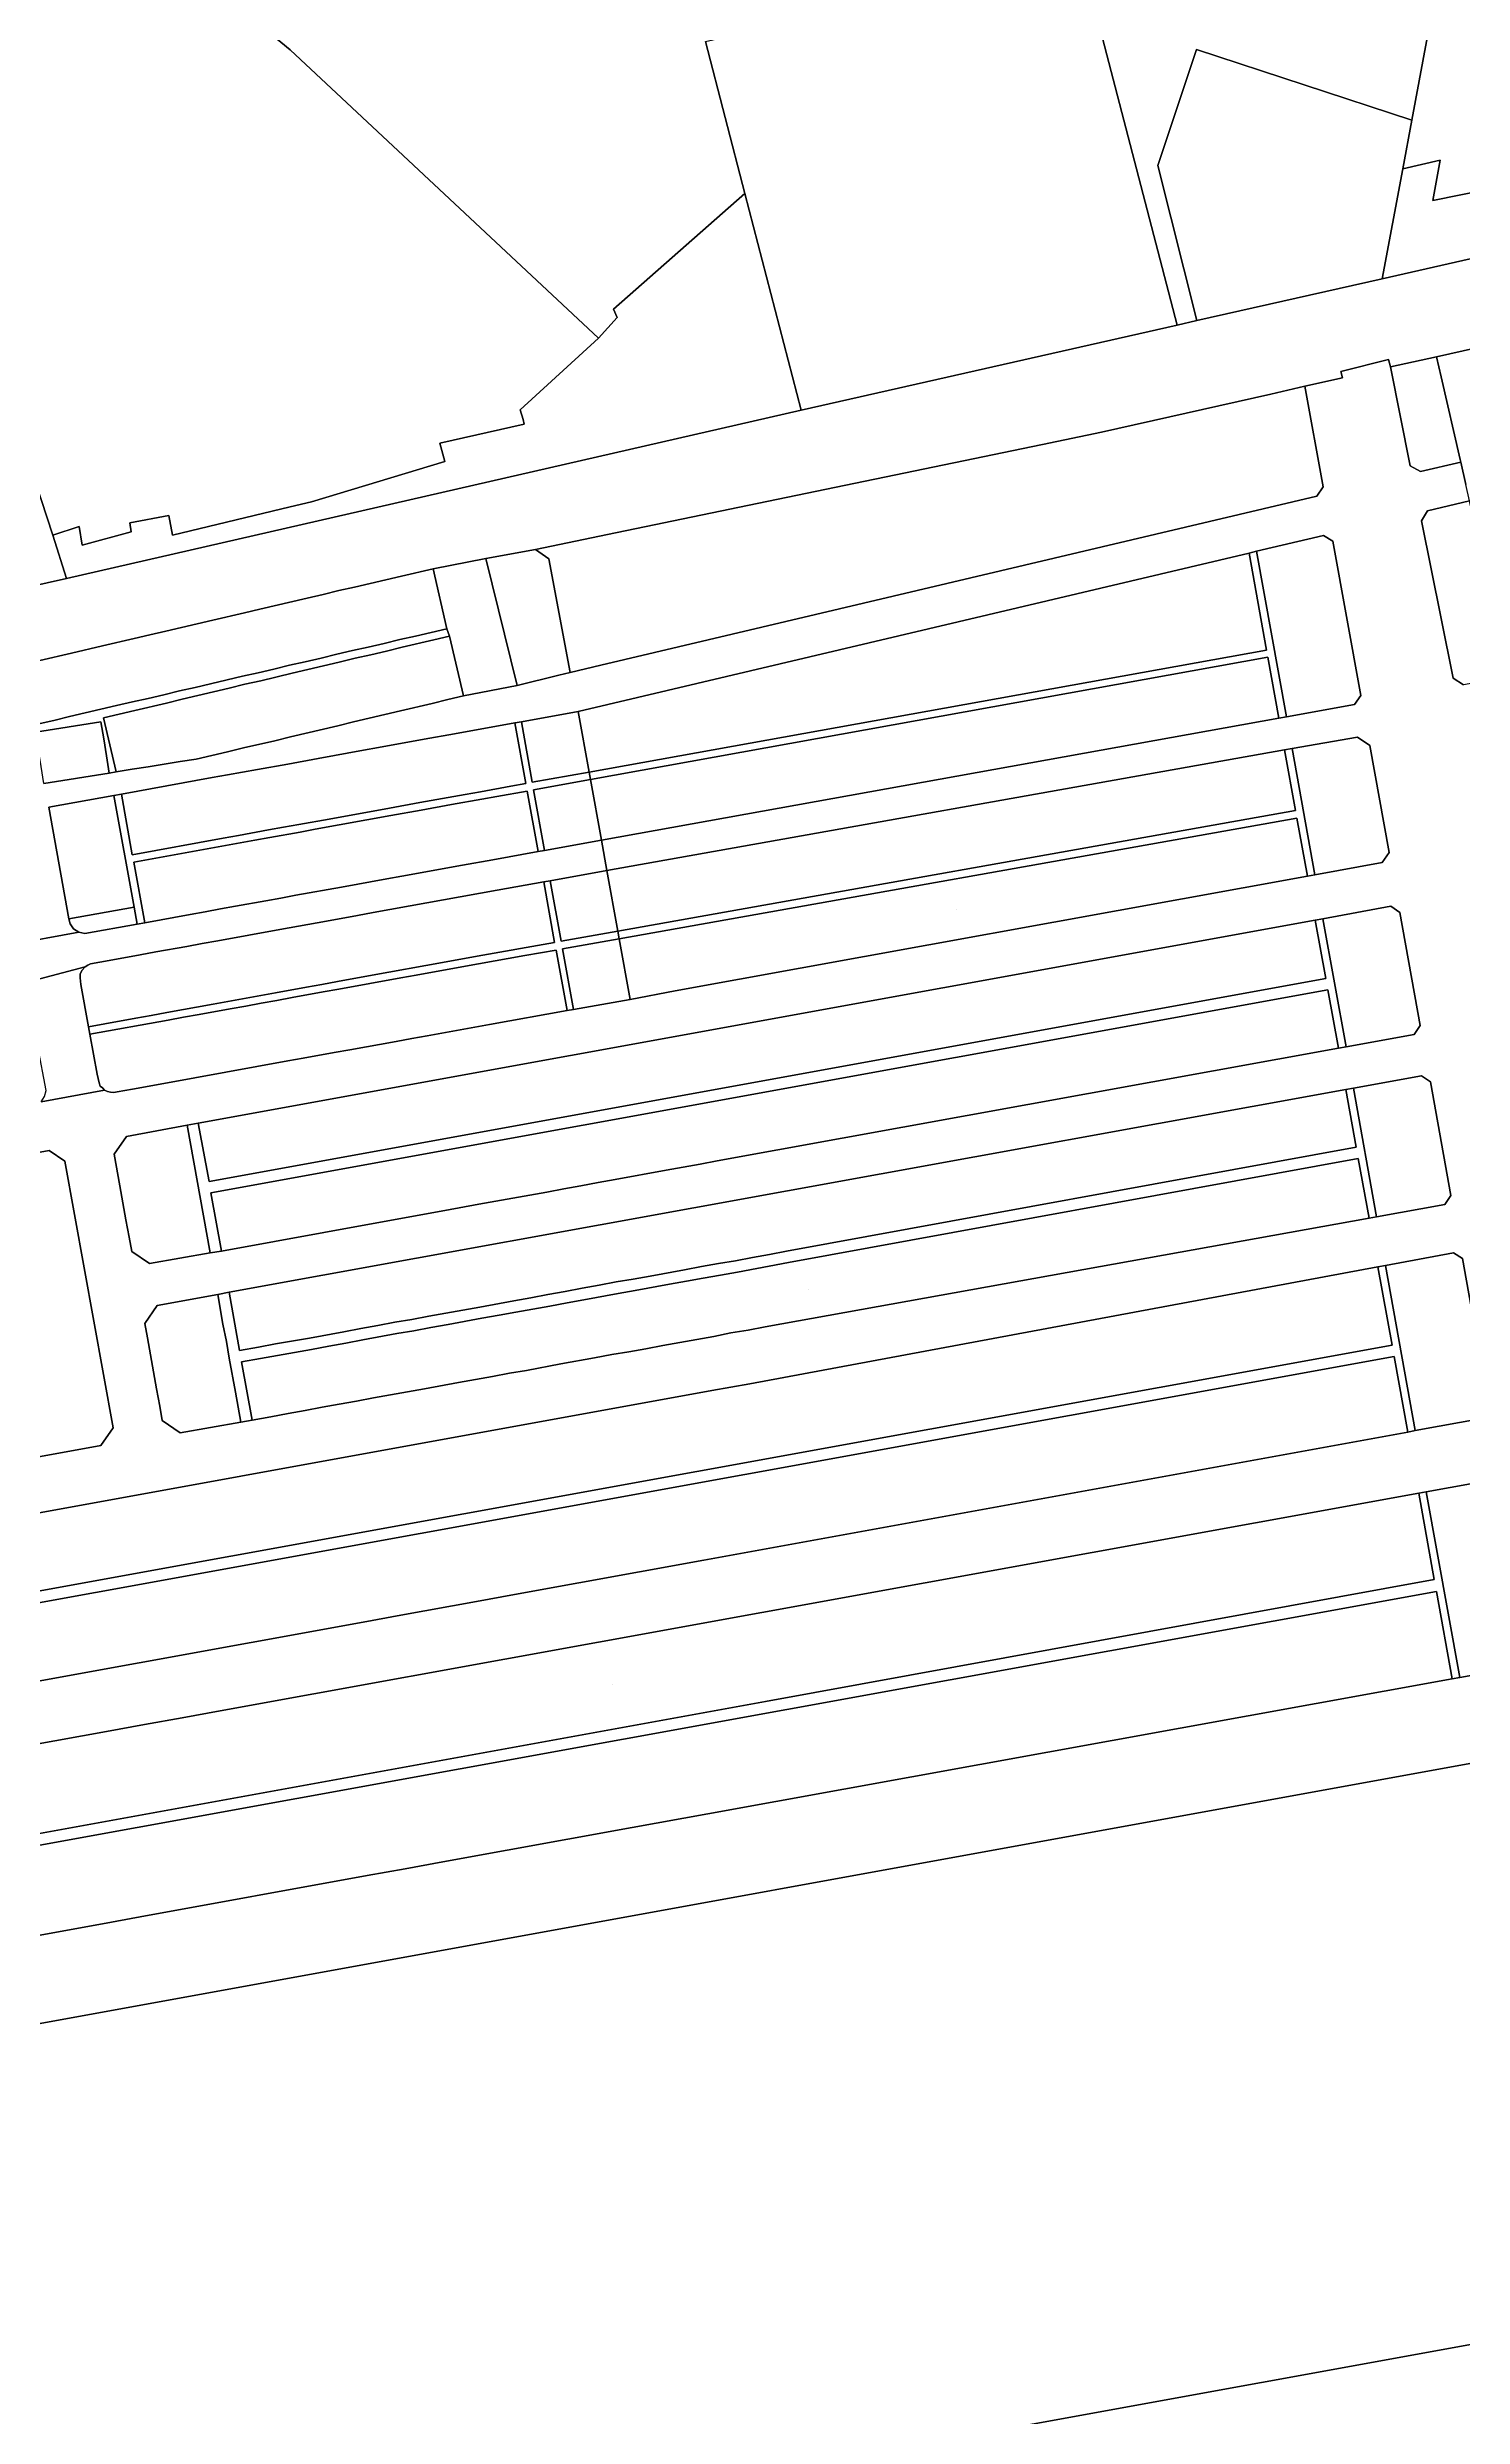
# Model space of a CAD drawing. Extents: x 536464 to 539642, y 1194643 to 1197409.
# Drawn here: x 538183 to 538551, y 1195367 to 1195983 of the extents above; entities that cross this region are included whole.
import ezdxf

# ---------------------------------------------------------------- set-up
doc = ezdxf.new("R2010")
doc.units = 0
for name, color, linetype in [('Level 30', 7, 'Continuous'), ('Level 32', 7, 'Continuous'), ('Level 33', 7, 'Continuous'), ('Level 35', 7, 'Continuous'), ('Level 54', 7, 'Continuous'), ('Level 59', 7, 'Continuous'), ('Level 60', 7, 'Continuous')]:
    doc.layers.add(name, color=color, linetype=linetype)

msp = doc.modelspace()

# ---------------------------------------------------------------- linework, layer by layer
at = {"layer": 'Level 30'}
for points in [[(538586.02, 1196095.2), (538643.09, 1196086.5), (538669.2, 1196086.5), (538656.03, 1195979.83), (538637.76, 1195975.48), (538636.12, 1195975.18), (538625.33, 1195973.18), (538626.66, 1195959.73), (538543.2, 1195942.86), (538545.14, 1195953.28), (538535.39, 1195951.09), (538537.74, 1195963.7), (538542.51, 1195989.26), (538560.17, 1196048.76), (538571.44, 1196085.51), (538573.3, 1196091.56), (538575.15, 1196096.86)], [(538490.08, 1196079.58), (538541.09, 1196054.69), (538560.17, 1196048.76), (538542.51, 1195989.26), (538537.74, 1195963.7), (538481.79, 1195982.06), (538471.71, 1195951.97), (538481.88, 1195911.6), (538476.76, 1195910.44), (538451.83, 1196006.44), (538446.92, 1196005.32), (538486.62, 1196081.61)], [(538476.76, 1195910.44), (538379.02, 1195888.31), (538364.38, 1195944.65), (538354.11, 1195984.15), (538446.92, 1196005.32), (538451.83, 1196006.44)], [(538537.74, 1195963.7), (538535.39, 1195951.09), (538530.06, 1195922.5), (538481.88, 1195911.6), (538471.71, 1195951.97), (538481.79, 1195982.06)], [(538640.79, 1195947.56), (538618.38, 1195942.5), (538598.88, 1195938.07), (538589.13, 1195935.88), (538530.06, 1195922.5), (538535.39, 1195951.09), (538545.14, 1195953.28), (538543.2, 1195942.86), (538626.66, 1195959.73), (538625.33, 1195973.18), (538636.12, 1195975.18)], [(538379.02, 1195888.31), (538188.01, 1195844.6), (538184.44, 1195855.86), (538191.36, 1195858.07), (538192.11, 1195853.25), (538204.87, 1195856.67), (538204.52, 1195859.05), (538214.65, 1195860.92), (538215.57, 1195855.79), (538246.2, 1195863.22), (538251.73, 1195864.5), (538286.36, 1195874.94), (538285.1, 1195879.71), (538307.03, 1195884.72), (538306.74, 1195885.87), (538305.98, 1195888.42), (538326.29, 1195907.02), (538331.22, 1195912.41), (538330.2, 1195914.56), (538364.38, 1195944.65)], [(538686.33, 1195927.79), (538693.21, 1195908.48), (538645.69, 1195878.9), (538641.2, 1195876.11), (538637.55, 1195873.84), (538616.96, 1195852.97), (538607.12, 1195817.99), (538565.57, 1195818.39), (538564.01, 1195818.23), (538563.79, 1195819.15), (538552.85, 1195864.28), (538552.75, 1195864.72), (538551.79, 1195868.96), (538550.49, 1195874.81), (538550.33, 1195875.53), (538545.36, 1195896.99), (538544.15, 1195902.23), (538593.79, 1195913.34), (538596.43, 1195895.54), (538611.37, 1195898.84), (538608.71, 1195916.7), (538617.75, 1195918.76), (538622.91, 1195919.93), (538684.08, 1195933.84)], [(538167.57, 1195921.49), (538178.3, 1195902.03), (538172.4, 1195892.66), (538184.44, 1195855.86), (538188.01, 1195844.6), (538173.69, 1195841.32), (538160.41, 1195885.73), (538151.64, 1195888.56), (538139.03, 1195908.65), (538145.32, 1195913.05), (538155.16, 1195916.71), (538154.29, 1195919.08), (538158.84, 1195920.36), (538165.71, 1195921.81)], [(538545.36, 1195896.99), (538550.33, 1195875.53), (538550.49, 1195874.81), (538540.03, 1195872.34), (538537.36, 1195873.88), (538532.18, 1195899.55), (538544.15, 1195902.23)], [(538514.69, 1195868.41), (538513.1, 1195865.98), (538326.95, 1195822), (538318.94, 1195820.1), (538313.41, 1195849.68), (538309.91, 1195852.09), (538328.64, 1195855.97), (538375.09, 1195865.59), (538441.72, 1195879.39), (538457.07, 1195882.57), (538501.11, 1195892.5), (538509.98, 1195894.52)], [(538552.85, 1195864.28), (538563.79, 1195819.15), (538551.2, 1195816.88), (538548.5, 1195818.65), (538545.37, 1195834.15), (538540.25, 1195859.54), (538541.81, 1195862.14), (538552.75, 1195864.72)], [(538517.24, 1195854.27), (538524.48, 1195814.15), (538522.86, 1195811.78), (538505.16, 1195808.59), (538497.39, 1195851.64), (538514.84, 1195855.76)], [(538305.16, 1195816.73), (538291.23, 1195814.03), (538287.58, 1195829.56), (538286.92, 1195831.51), (538283.31, 1195847.08), (538297, 1195849.76)], [(538313.41, 1195849.68), (538318.94, 1195820.1), (538316.03, 1195819.42), (538305.16, 1195816.73), (538297, 1195849.76), (538309.91, 1195852.09)], [(538500, 1195825.95), (538323.88, 1195794.24), (538321.03, 1195809.97), (538495.45, 1195851.18)], [(538505.16, 1195808.59), (538503.19, 1195808.24), (538500.33, 1195824.1), (538324.23, 1195792.29), (538323.88, 1195794.24), (538500, 1195825.95), (538495.45, 1195851.18), (538497.39, 1195851.64)], [(538291.23, 1195814.03), (538287.14, 1195813.07), (538283.06, 1195812.08), (538274.86, 1195810.17), (538270.8, 1195809.17), (538266.71, 1195808.21), (538262.63, 1195807.28), (538258.58, 1195806.29), (538246.28, 1195803.4), (538242.22, 1195802.4), (538234.04, 1195800.51), (538229.92, 1195799.49), (538221.77, 1195797.62), (538217.6, 1195796.96), (538213.46, 1195796.27), (538209.3, 1195795.59), (538205.13, 1195794.97), (538200.94, 1195794.31), (538197.68, 1195808.32), (538201.76, 1195809.28), (538205.8, 1195810.28), (538214, 1195812.19), (538218.1, 1195813.18), (538222.18, 1195814.14), (538230.32, 1195816.03), (538234.41, 1195817.05), (538238.54, 1195817.98), (538246.69, 1195819.94), (538258.91, 1195822.79), (538263.06, 1195823.81), (538267.14, 1195824.74), (538271.2, 1195825.7), (538275.28, 1195826.69), (538283.49, 1195828.59), (538287.58, 1195829.56)], [(538503.19, 1195808.24), (538327.08, 1195776.54), (538324.23, 1195792.29), (538500.33, 1195824.1)], [(538197.71, 1195802.84), (538198.4, 1195798.42), (538199.12, 1195793.99), (538182.17, 1195791.28), (538181.44, 1195795.71), (538179.96, 1195804.58), (538196.98, 1195807.29)], [(538309.12, 1195791.58), (538323.88, 1195794.24), (538324.23, 1195792.29), (538309.46, 1195789.62), (538312.32, 1195773.88), (538310.66, 1195773.57), (538307.8, 1195789.31), (538299.92, 1195787.9), (538295.98, 1195787.18), (538288.11, 1195785.77), (538280.27, 1195784.33), (538272.37, 1195782.92), (538252.71, 1195779.35), (538248.77, 1195778.64), (538240.9, 1195777.2), (538236.97, 1195776.51), (538205.5, 1195770.79), (538208.36, 1195755.07), (538206.4, 1195754.7), (538205.59, 1195759.15), (538200.34, 1195788.17), (538202.3, 1195788.5), (538205.14, 1195772.76), (538228.75, 1195777.05), (538232.7, 1195777.75), (538240.56, 1195779.19), (538244.48, 1195779.87), (538248.43, 1195780.6), (538256.3, 1195782.01), (538272.02, 1195784.88), (538279.91, 1195786.29), (538291.71, 1195788.44), (538295.65, 1195789.14), (538303.51, 1195790.57), (538307.45, 1195791.27), (538304.6, 1195807.02), (538306.27, 1195807.33)], [(538307.45, 1195791.27), (538303.51, 1195790.57), (538295.65, 1195789.14), (538291.71, 1195788.44), (538279.91, 1195786.29), (538272.02, 1195784.88), (538256.3, 1195782.01), (538248.43, 1195780.6), (538244.48, 1195779.87), (538240.56, 1195779.19), (538232.7, 1195777.75), (538228.75, 1195777.05), (538205.14, 1195772.76), (538202.3, 1195788.5), (538225.91, 1195792.79), (538229.84, 1195793.48), (538233.78, 1195794.21), (538237.71, 1195794.91), (538245.57, 1195796.33), (538253.45, 1195797.78), (538265.25, 1195799.9), (538269.17, 1195800.64), (538280.98, 1195802.75), (538288.86, 1195804.19), (538304.6, 1195807.02)], [(538323.88, 1195794.24), (538309.12, 1195791.58), (538306.27, 1195807.33), (538321.03, 1195809.97)], [(538507.53, 1195784.21), (538331.37, 1195752.87), (538328.52, 1195768.62), (538504.68, 1195799.98)], [(538512.57, 1195767.54), (538510.6, 1195767.18), (538507.88, 1195782.24), (538331.73, 1195750.9), (538331.37, 1195752.87), (538507.53, 1195784.21), (538504.68, 1195799.98), (538506.65, 1195800.33)], [(538526.83, 1195801.12), (538531.84, 1195773.36), (538530.09, 1195770.72), (538512.57, 1195767.54), (538506.65, 1195800.33), (538523.62, 1195803.35)], [(538205.59, 1195759.15), (538188.67, 1195756.07), (538183.42, 1195785.09), (538200.34, 1195788.17)], [(538310.66, 1195773.57), (538298.83, 1195771.44), (538290.97, 1195770.03), (538275.23, 1195767.17), (538271.29, 1195766.48), (538259.5, 1195764.33), (538247.69, 1195762.2), (538243.76, 1195761.46), (538239.83, 1195760.77), (538231.96, 1195759.35), (538228.03, 1195758.64), (538224.1, 1195757.91), (538220.15, 1195757.2), (538208.36, 1195755.07), (538205.5, 1195770.79), (538236.97, 1195776.51), (538240.9, 1195777.2), (538248.77, 1195778.64), (538252.71, 1195779.35), (538272.37, 1195782.92), (538280.27, 1195784.33), (538288.11, 1195785.77), (538295.98, 1195787.18), (538299.92, 1195787.9), (538307.8, 1195789.31)], [(538327.08, 1195776.54), (538312.32, 1195773.88), (538309.46, 1195789.62), (538324.23, 1195792.29)], [(538510.6, 1195767.18), (538346.29, 1195737.4), (538334.58, 1195735.14), (538331.73, 1195750.9), (538507.88, 1195782.24)], [(538314.93, 1195749.94), (538294.76, 1195746.35), (538286.69, 1195744.87), (538266.53, 1195741.23), (538258.47, 1195739.75), (538254.43, 1195739.04), (538250.41, 1195738.29), (538242.34, 1195736.85), (538226.2, 1195733.91), (538214.1, 1195731.73), (538210.08, 1195730.98), (538206.04, 1195730.27), (538197.99, 1195728.78), (538193.75, 1195728.03), (538191.77, 1195739.03), (538191.56, 1195740.73), (538191.55, 1195741.71), (538192.02, 1195742.66), (538192.9, 1195743.56), (538193.56, 1195744.04), (538194.28, 1195744.37), (538199.14, 1195745.27), (538207.22, 1195746.72), (538211.24, 1195747.48), (538219.32, 1195748.91), (538223.34, 1195749.66), (538227.38, 1195750.37), (538243.49, 1195753.31), (538255.61, 1195755.49), (538263.67, 1195756.98), (538267.71, 1195757.69), (538299.98, 1195763.54), (538312.08, 1195765.7)], [(538316.6, 1195750.24), (538331.37, 1195752.87), (538331.73, 1195750.9), (538316.96, 1195748.27), (538319.81, 1195732.52), (538318.14, 1195732.23), (538315.29, 1195747.96), (538311.25, 1195747.26), (538307.21, 1195746.53), (538295.1, 1195744.38), (538287.03, 1195742.91), (538278.97, 1195741.43), (538274.94, 1195740.71), (538266.88, 1195739.26), (538258.82, 1195737.78), (538254.77, 1195737.07), (538246.72, 1195735.59), (538242.69, 1195734.88), (538238.65, 1195734.13), (538234.61, 1195733.41), (538230.59, 1195732.67), (538222.52, 1195731.23), (538218.48, 1195730.48), (538214.45, 1195729.77), (538194.11, 1195726.06), (538193.75, 1195728.03), (538197.99, 1195728.78), (538206.04, 1195730.27), (538210.08, 1195730.98), (538214.1, 1195731.73), (538226.2, 1195733.91), (538242.34, 1195736.85), (538250.41, 1195738.29), (538254.43, 1195739.04), (538258.47, 1195739.75), (538266.53, 1195741.23), (538286.69, 1195744.87), (538294.76, 1195746.35), (538314.93, 1195749.94), (538312.08, 1195765.7), (538313.76, 1195766)], [(538331.37, 1195752.87), (538316.6, 1195750.24), (538313.76, 1195766), (538328.52, 1195768.62)], [(538206.4, 1195754.7), (538192.78, 1195752.28), (538191.21, 1195752.59), (538189.88, 1195753.46), (538189, 1195754.8), (538188.67, 1195756.07), (538205.59, 1195759.15)], [(538514.63, 1195756.12), (538512.66, 1195755.77), (538222.3, 1195702.96), (538219.36, 1195702.44), (538203.63, 1195699.48), (538200.38, 1195694.87), (538201.88, 1195686.65), (538202.64, 1195682.23), (538203.47, 1195677.79), (538204.28, 1195673.35), (538204.98, 1195669.6), (538209.63, 1195666.45), (538225.36, 1195669.28), (538228.36, 1195669.71), (538268.69, 1195677.05), (538286.36, 1195680.24), (538295.2, 1195681.86), (538312.87, 1195685.05), (538317.33, 1195685.89), (538321.76, 1195686.68), (538326.24, 1195687.52), (538330.68, 1195688.31), (538343.94, 1195690.74), (538352.75, 1195692.31), (538357.21, 1195693.14), (538518.68, 1195722.43), (538520.65, 1195722.78), (538538.36, 1195726), (538539.97, 1195728.32), (538534.66, 1195757.74), (538532.34, 1195759.34)], [(538534.66, 1195757.74), (538539.97, 1195728.32), (538538.36, 1195726), (538520.65, 1195722.78), (538514.63, 1195756.12), (538532.34, 1195759.34)], [(538520.65, 1195722.78), (538518.68, 1195722.43), (538515.93, 1195737.66), (538225.58, 1195684.85), (538228.36, 1195669.71), (538225.36, 1195669.28), (538219.36, 1195702.44), (538222.3, 1195702.96), (538225.08, 1195687.82), (538515.4, 1195740.59), (538512.66, 1195755.77), (538514.63, 1195756.12)], [(538515.4, 1195740.59), (538225.08, 1195687.82), (538222.3, 1195702.96), (538512.66, 1195755.77)], [(538334.58, 1195735.14), (538319.81, 1195732.52), (538316.96, 1195748.27), (538331.73, 1195750.9)], [(538318.14, 1195732.23), (538297.96, 1195728.64), (538281.83, 1195725.7), (538277.79, 1195724.98), (538273.77, 1195724.23), (538261.68, 1195722.05), (538257.63, 1195721.34), (538249.57, 1195719.85), (538245.55, 1195719.14), (538229.41, 1195716.22), (538213.29, 1195713.28), (538205.22, 1195711.83), (538201.18, 1195711.09), (538200.34, 1195710.95), (538199.47, 1195711), (538198.72, 1195711.23), (538197.92, 1195711.54), (538197.37, 1195712.12), (538196.81, 1195712.62), (538196.48, 1195713.44), (538196.04, 1195715.67), (538194.11, 1195726.06), (538214.45, 1195729.77), (538218.48, 1195730.48), (538222.52, 1195731.23), (538230.59, 1195732.67), (538234.61, 1195733.41), (538238.65, 1195734.13), (538242.69, 1195734.88), (538246.72, 1195735.59), (538254.77, 1195737.07), (538258.82, 1195737.78), (538266.88, 1195739.26), (538274.94, 1195740.71), (538278.97, 1195741.43), (538287.03, 1195742.91), (538295.1, 1195744.38), (538307.21, 1195746.53), (538311.25, 1195747.26), (538315.29, 1195747.96)], [(538192.02, 1195742.66), (538191.55, 1195741.71), (538191.56, 1195740.73), (538191.77, 1195739.03), (538193.75, 1195728.03), (538194.11, 1195726.06), (538196.04, 1195715.67), (538196.48, 1195713.44), (538196.81, 1195712.62), (538197.37, 1195712.12), (538197.92, 1195711.54), (538181.47, 1195708.54), (538182.35, 1195709.88), (538182.71, 1195711.45), (538180.62, 1195722.91), (538180.26, 1195724.89), (538178.17, 1195736.37), (538177.29, 1195737.72), (538176, 1195738.64), (538175.24, 1195738.9), (538192.9, 1195743.56)], [(538518.68, 1195722.43), (538357.21, 1195693.14), (538352.75, 1195692.31), (538343.94, 1195690.74), (538330.68, 1195688.31), (538326.24, 1195687.52), (538321.76, 1195686.68), (538317.33, 1195685.89), (538312.87, 1195685.05), (538295.2, 1195681.86), (538286.36, 1195680.24), (538268.69, 1195677.05), (538228.36, 1195669.71), (538225.58, 1195684.85), (538515.93, 1195737.66)], [(538522.58, 1195712.08), (538520.61, 1195711.73), (538230.29, 1195659.02), (538227.36, 1195658.39), (538211.56, 1195655.54), (538208.37, 1195650.91), (538209.08, 1195647.11), (538209.85, 1195642.71), (538210.68, 1195638.28), (538211.46, 1195633.86), (538212.31, 1195629.42), (538212.93, 1195625.63), (538217.62, 1195622.43), (538233.34, 1195625.25), (538236.28, 1195625.76), (538241.16, 1195626.65), (538245.63, 1195627.48), (538250.06, 1195628.26), (538254.46, 1195629.1), (538258.93, 1195629.88), (538263.41, 1195630.69), (538267.83, 1195631.54), (538276.64, 1195633.15), (538281.08, 1195633.85), (538289.9, 1195635.53), (538298.79, 1195637.11), (538303.22, 1195637.94), (538307.64, 1195638.69), (538316.5, 1195640.35), (538325.31, 1195641.93), (538329.76, 1195642.79), (538334.18, 1195643.52), (538338.59, 1195644.29), (538343.02, 1195645.15), (538347.49, 1195645.98), (538356.34, 1195647.54), (538360.76, 1195648.41), (538365.21, 1195649.15), (538369.63, 1195649.99), (538526.64, 1195678.28), (538528.61, 1195678.63), (538546.33, 1195681.83), (538547.94, 1195684.15), (538542.61, 1195713.7), (538540.29, 1195715.3)], [(538542.61, 1195713.7), (538547.94, 1195684.15), (538546.33, 1195681.83), (538528.61, 1195678.63), (538522.58, 1195712.08), (538540.29, 1195715.3)], [(538528.61, 1195678.63), (538526.64, 1195678.28), (538523.85, 1195693.76), (538375.73, 1195666.7), (538362.44, 1195664.23), (538358.05, 1195663.48), (538353.58, 1195662.7), (538349.2, 1195661.86), (538344.76, 1195661.1), (538335.89, 1195659.44), (538331.4, 1195658.71), (538322.55, 1195657.05), (538318.17, 1195656.28), (538313.72, 1195655.42), (538309.3, 1195654.6), (538304.88, 1195653.86), (538300.48, 1195653.05), (538296.02, 1195652.25), (538287.21, 1195650.61), (538282.75, 1195649.84), (538278.33, 1195649), (538273.91, 1195648.26), (538265.08, 1195646.64), (538260.63, 1195645.79), (538256.21, 1195644.99), (538251.76, 1195644.12), (538247.32, 1195643.38), (538242.87, 1195642.6), (538238.47, 1195641.76), (538233.55, 1195640.91), (538236.28, 1195625.76), (538233.34, 1195625.25), (538231.97, 1195633), (538230.34, 1195641.83), (538229.58, 1195646.23), (538228.71, 1195650.67), (538227.36, 1195658.39), (538230.29, 1195659.02), (538233.04, 1195643.86), (538237.97, 1195644.71), (538242.4, 1195645.55), (538251.24, 1195647.09), (538260.09, 1195648.74), (538264.52, 1195649.58), (538268.96, 1195650.36), (538273.34, 1195651.19), (538277.8, 1195651.96), (538282.22, 1195652.79), (538295.47, 1195655.16), (538304.31, 1195656.78), (538308.74, 1195657.54), (538313.16, 1195658.4), (538317.66, 1195659.19), (538322.09, 1195660.05), (538326.53, 1195660.84), (538330.94, 1195661.68), (538335.36, 1195662.4), (538339.8, 1195663.22), (538348.65, 1195664.8), (538353.07, 1195665.66), (538357.5, 1195666.45), (538361.94, 1195667.2), (538366.36, 1195668.03), (538370.8, 1195668.82), (538375.19, 1195669.66), (538523.31, 1195696.73), (538520.61, 1195711.73), (538522.58, 1195712.08)], [(538523.31, 1195696.73), (538375.19, 1195669.66), (538370.8, 1195668.82), (538366.36, 1195668.03), (538361.94, 1195667.2), (538357.5, 1195666.45), (538353.07, 1195665.66), (538348.65, 1195664.8), (538339.8, 1195663.22), (538335.36, 1195662.4), (538330.94, 1195661.68), (538326.53, 1195660.84), (538322.09, 1195660.05), (538317.66, 1195659.19), (538313.16, 1195658.4), (538308.74, 1195657.54), (538304.31, 1195656.78), (538295.47, 1195655.16), (538282.22, 1195652.79), (538277.8, 1195651.96), (538273.34, 1195651.19), (538268.96, 1195650.36), (538264.52, 1195649.58), (538260.09, 1195648.74), (538251.24, 1195647.09), (538242.4, 1195645.55), (538237.97, 1195644.71), (538233.04, 1195643.86), (538230.29, 1195659.02), (538520.61, 1195711.73)], [(538225.36, 1195669.28), (538209.63, 1195666.45), (538204.98, 1195669.6), (538204.28, 1195673.35), (538203.47, 1195677.79), (538202.64, 1195682.23), (538201.88, 1195686.65), (538200.38, 1195694.87), (538203.63, 1195699.48), (538219.36, 1195702.44)], [(538187.58, 1195693.06), (538200.18, 1195623.79), (538196.94, 1195619.15), (538106.93, 1195602.79), (538102.88, 1195605.59), (538090.3, 1195674.84), (538093.5, 1195679.48), (538183.54, 1195695.84)], [(538196.94, 1195619.15), (538200.18, 1195623.79), (538187.58, 1195693.06), (538183.54, 1195695.84), (538093.5, 1195679.48), (538090.3, 1195674.84), (538102.88, 1195605.59), (538106.93, 1195602.79)], [(538526.64, 1195678.28), (538369.63, 1195649.99), (538365.21, 1195649.15), (538360.76, 1195648.41), (538356.34, 1195647.54), (538347.49, 1195645.98), (538343.02, 1195645.15), (538338.59, 1195644.29), (538334.18, 1195643.52), (538329.76, 1195642.79), (538325.31, 1195641.93), (538316.5, 1195640.35), (538307.64, 1195638.69), (538303.22, 1195637.94), (538298.79, 1195637.11), (538289.9, 1195635.53), (538281.08, 1195633.85), (538276.64, 1195633.15), (538267.83, 1195631.54), (538263.41, 1195630.69), (538258.93, 1195629.88), (538254.46, 1195629.1), (538250.06, 1195628.26), (538245.63, 1195627.48), (538241.16, 1195626.65), (538236.28, 1195625.76), (538233.55, 1195640.91), (538238.47, 1195641.76), (538242.87, 1195642.6), (538247.32, 1195643.38), (538251.76, 1195644.12), (538256.21, 1195644.99), (538260.63, 1195645.79), (538265.08, 1195646.64), (538273.91, 1195648.26), (538278.33, 1195649), (538282.75, 1195649.84), (538287.21, 1195650.61), (538296.02, 1195652.25), (538300.48, 1195653.05), (538304.88, 1195653.86), (538309.3, 1195654.6), (538313.72, 1195655.42), (538318.17, 1195656.28), (538322.55, 1195657.05), (538331.4, 1195658.71), (538335.89, 1195659.44), (538344.76, 1195661.1), (538349.2, 1195661.86), (538353.58, 1195662.7), (538358.05, 1195663.48), (538362.44, 1195664.23), (538375.73, 1195666.7), (538523.85, 1195693.76)], [(538530.89, 1195665.99), (538528.93, 1195665.62), (538365.63, 1195635.17), (538355.81, 1195633.43), (538110.85, 1195588.91), (538107.65, 1195584.26), (538110.5, 1195568.51), (538111.04, 1195565.57), (538113.9, 1195549.83), (538118.55, 1195546.62), (538265.13, 1195573.25), (538274.97, 1195575.05), (538294.64, 1195578.61), (538304.48, 1195580.41), (538353.67, 1195589.34), (538536.68, 1195622.66), (538538.65, 1195623.02), (538556.36, 1195626.24), (538557.97, 1195628.57), (538550.9, 1195667.74), (538548.59, 1195669.29)], [(538532.61, 1195645.23), (538110.5, 1195568.51), (538107.65, 1195584.26), (538110.85, 1195588.91), (538355.81, 1195633.43), (538365.63, 1195635.17), (538528.93, 1195665.62)], [(538538.65, 1195623.02), (538536.68, 1195622.66), (538533.14, 1195642.28), (538111.04, 1195565.57), (538110.5, 1195568.51), (538532.61, 1195645.23), (538528.93, 1195665.62), (538530.89, 1195665.99)], [(538550.9, 1195667.74), (538557.97, 1195628.57), (538556.36, 1195626.24), (538538.65, 1195623.02), (538530.89, 1195665.99), (538548.59, 1195669.29)], [(538228.71, 1195650.67), (538229.58, 1195646.23), (538230.34, 1195641.83), (538231.97, 1195633), (538233.34, 1195625.25), (538217.62, 1195622.43), (538212.93, 1195625.63), (538212.31, 1195629.42), (538211.46, 1195633.86), (538210.68, 1195638.28), (538209.85, 1195642.71), (538209.08, 1195647.11), (538208.37, 1195650.91), (538211.56, 1195655.54), (538227.36, 1195658.39)], [(538536.68, 1195622.66), (538353.67, 1195589.34), (538304.48, 1195580.41), (538294.64, 1195578.61), (538274.97, 1195575.05), (538265.13, 1195573.25), (538118.55, 1195546.62), (538113.9, 1195549.83), (538111.04, 1195565.57), (538533.14, 1195642.28)], [(538561.55, 1195608.73), (538569.55, 1195564.4), (538567.94, 1195562.07), (538550.22, 1195558.86), (538541.51, 1195607.13), (538559.22, 1195610.34)], [(538550.22, 1195558.86), (538548.26, 1195558.5), (538544.16, 1195581.22), (538121.43, 1195504.41), (538124.84, 1195485.71), (538129.48, 1195482.5), (538095.37, 1195479.03), (538098.6, 1195483.68), (538095.2, 1195502.38), (538091.27, 1195524.02), (538086.61, 1195527.23), (538120.72, 1195530.69), (538117.5, 1195526.03), (538120.9, 1195507.34), (538369.78, 1195552.57), (538543.6, 1195584.28), (538539.55, 1195606.77), (538541.51, 1195607.13)], [(538543.6, 1195584.28), (538369.78, 1195552.57), (538120.9, 1195507.34), (538117.5, 1195526.03), (538120.72, 1195530.69), (538129.57, 1195532.31), (538168.93, 1195539.45), (538178.76, 1195541.25), (538198.44, 1195544.81), (538208.27, 1195546.61), (538218.1, 1195548.39), (538227.95, 1195550.19), (538326.31, 1195568.06), (538539.55, 1195606.77)], [(538548.26, 1195558.5), (538354.75, 1195523.43), (538335.09, 1195519.85), (538285.89, 1195510.92), (538276.06, 1195509.12), (538266.23, 1195507.35), (538207.19, 1195496.61), (538197.35, 1195494.83), (538129.48, 1195482.5), (538124.84, 1195485.71), (538121.43, 1195504.41), (538544.16, 1195581.22)], [(538574.25, 1195538.32), (538599.93, 1195396.03), (538598.32, 1195393.69), (537998.4, 1195284.67), (537993.75, 1195287.89), (537978.04, 1195374.59), (537968.66, 1195426.19), (537971.89, 1195430.85), (538571.93, 1195539.92)]]:
    msp.add_lwpolyline(points, close=True, dxfattribs=at)
for points in [[(538194.03, 1196024.92), (538246.19, 1195981.97), (538326.29, 1195907.02), (538305.98, 1195888.42), (538306.74, 1195885.87), (538307.03, 1195884.72), (538285.1, 1195879.71), (538286.36, 1195874.94), (538251.73, 1195864.5), (538246.2, 1195863.22), (538215.57, 1195855.79), (538214.65, 1195860.92), (538204.52, 1195859.05), (538204.87, 1195856.67), (538192.11, 1195853.25), (538191.36, 1195858.07), (538184.44, 1195855.86), (538172.4, 1195892.66)], [(538354.11, 1195984.15), (538364.38, 1195944.65), (538330.2, 1195914.56), (538331.22, 1195912.41), (538326.29, 1195907.02), (538246.19, 1195981.97), (538194.03, 1196024.92)], [(537320.38, 1195645.24), (537393.24, 1195662.03), (537413.44, 1195666.63), (537501.91, 1195686.79), (537507.18, 1195688), (537977.02, 1195796.08), (538012.62, 1195804.27), (538123.2, 1195829.71), (538173.69, 1195841.32), (538188.01, 1195844.6), (538379.02, 1195888.31), (538476.76, 1195910.44), (538481.88, 1195911.6), (538530.06, 1195922.5), (538589.13, 1195935.88)], [(538593.79, 1195913.34), (538544.15, 1195902.23), (538532.18, 1195899.55), (538531.68, 1195901.53), (538519.32, 1195898.41), (538519.74, 1195896.74), (538509.98, 1195894.52), (538501.11, 1195892.5), (538457.07, 1195882.57), (538441.72, 1195879.39), (538375.09, 1195865.59), (538328.64, 1195855.97), (538309.91, 1195852.09), (538297, 1195849.76), (538283.31, 1195847.08), (538275.11, 1195845.19), (538271.03, 1195844.2), (538266.95, 1195843.25), (538262.87, 1195842.34), (538258.79, 1195841.4), (538254.71, 1195840.4), (538250.58, 1195839.46), (538238.33, 1195836.59), (538234.26, 1195835.67), (538226.05, 1195833.73), (538221.96, 1195832.8), (538217.89, 1195831.85), (538213.81, 1195830.86), (538209.73, 1195829.92), (538205.6, 1195829), (538197.43, 1195827.07), (538189.29, 1195825.18), (538181.06, 1195823.25)], [(538182.17, 1195791.28), (538199.12, 1195793.99), (538200.94, 1195794.31), (538205.13, 1195794.97), (538209.3, 1195795.59), (538213.46, 1195796.27), (538217.6, 1195796.96), (538221.77, 1195797.62), (538229.92, 1195799.49), (538234.04, 1195800.51), (538242.22, 1195802.4), (538246.28, 1195803.4), (538258.58, 1195806.29), (538262.63, 1195807.28), (538266.71, 1195808.21), (538270.8, 1195809.17), (538274.86, 1195810.17), (538283.06, 1195812.08), (538287.14, 1195813.07), (538291.23, 1195814.03), (538305.16, 1195816.73), (538316.03, 1195819.42), (538318.94, 1195820.1), (538326.95, 1195822), (538513.1, 1195865.98), (538514.69, 1195868.41), (538509.98, 1195894.52), (538519.74, 1195896.74), (538519.32, 1195898.41), (538531.68, 1195901.53), (538532.18, 1195899.55), (538537.36, 1195873.88), (538540.03, 1195872.34), (538550.49, 1195874.81), (538551.79, 1195868.96)], [(538552.75, 1195864.72), (538541.81, 1195862.14), (538540.25, 1195859.54), (538545.37, 1195834.15), (538548.5, 1195818.65), (538551.2, 1195816.88)], [(538181.47, 1195708.54), (538197.92, 1195711.54), (538198.72, 1195711.23), (538199.47, 1195711), (538200.34, 1195710.95), (538201.18, 1195711.09), (538205.22, 1195711.83), (538213.29, 1195713.28), (538229.41, 1195716.22), (538245.55, 1195719.14), (538249.57, 1195719.85), (538257.63, 1195721.34), (538261.68, 1195722.05), (538273.77, 1195724.23), (538277.79, 1195724.98), (538281.83, 1195725.7), (538297.96, 1195728.64), (538318.14, 1195732.23), (538319.81, 1195732.52), (538334.58, 1195735.14), (538346.29, 1195737.4), (538510.6, 1195767.18), (538512.57, 1195767.54), (538530.09, 1195770.72), (538531.84, 1195773.36), (538526.83, 1195801.12), (538523.62, 1195803.35), (538506.65, 1195800.33), (538504.68, 1195799.98), (538328.52, 1195768.62), (538327.08, 1195776.54), (538503.19, 1195808.24), (538505.16, 1195808.59), (538522.86, 1195811.78), (538524.48, 1195814.15), (538517.24, 1195854.27), (538514.84, 1195855.76), (538497.39, 1195851.64), (538495.45, 1195851.18), (538321.03, 1195809.97), (538306.27, 1195807.33), (538304.6, 1195807.02), (538288.86, 1195804.19), (538280.98, 1195802.75), (538269.17, 1195800.64), (538265.25, 1195799.9), (538253.45, 1195797.78), (538245.57, 1195796.33), (538237.71, 1195794.91), (538233.78, 1195794.21), (538229.84, 1195793.48), (538225.91, 1195792.79), (538202.3, 1195788.5), (538200.34, 1195788.17), (538183.42, 1195785.09), (538188.67, 1195756.07), (538189, 1195754.8), (538189.88, 1195753.46), (538191.21, 1195752.59), (538173.3, 1195749.34)], [(538181.06, 1195823.25), (538189.29, 1195825.18), (538197.43, 1195827.07), (538205.6, 1195829), (538209.73, 1195829.92), (538213.81, 1195830.86), (538217.89, 1195831.85), (538221.96, 1195832.8), (538226.05, 1195833.73), (538234.26, 1195835.67), (538238.33, 1195836.59), (538250.58, 1195839.46), (538254.71, 1195840.4), (538258.79, 1195841.4), (538262.87, 1195842.34), (538266.95, 1195843.25), (538271.03, 1195844.2), (538275.11, 1195845.19), (538283.31, 1195847.08), (538286.92, 1195831.51), (538278.79, 1195829.58), (538274.69, 1195828.67), (538270.57, 1195827.67), (538266.49, 1195826.72), (538262.39, 1195825.8), (538258.33, 1195824.86), (538254.24, 1195823.88), (538250.1, 1195822.91), (538246.03, 1195822), (538241.95, 1195821), (538237.86, 1195820.05), (538233.79, 1195819.14), (538221.49, 1195816.26), (538217.42, 1195815.34), (538213.34, 1195814.32), (538209.25, 1195813.38), (538205.16, 1195812.47), (538201.05, 1195811.52), (538196.97, 1195810.55), (538188.82, 1195808.66), (538184.72, 1195807.67), (538179.66, 1195806.5)], [(538179.66, 1195806.5), (538184.72, 1195807.67), (538188.82, 1195808.66), (538196.97, 1195810.55), (538201.05, 1195811.52), (538205.16, 1195812.47), (538209.25, 1195813.38), (538213.34, 1195814.32), (538217.42, 1195815.34), (538221.49, 1195816.26), (538233.79, 1195819.14), (538237.86, 1195820.05), (538241.95, 1195821), (538246.03, 1195822), (538250.1, 1195822.91), (538254.24, 1195823.88), (538258.33, 1195824.86), (538262.39, 1195825.8), (538266.49, 1195826.72), (538270.57, 1195827.67), (538274.69, 1195828.67), (538278.79, 1195829.58), (538286.92, 1195831.51), (538287.58, 1195829.56), (538283.49, 1195828.59), (538275.28, 1195826.69), (538271.2, 1195825.7), (538267.14, 1195824.74), (538263.06, 1195823.81), (538258.91, 1195822.79), (538246.69, 1195819.94), (538238.54, 1195817.98), (538234.41, 1195817.05), (538230.32, 1195816.03), (538222.18, 1195814.14), (538218.1, 1195813.18), (538214, 1195812.19), (538205.8, 1195810.28), (538201.76, 1195809.28), (538197.68, 1195808.32), (538200.94, 1195794.31), (538199.12, 1195793.99), (538198.4, 1195798.42), (538197.71, 1195802.84), (538196.98, 1195807.29), (538179.96, 1195804.58)], [(538173.3, 1195749.34), (538191.21, 1195752.59), (538192.78, 1195752.28), (538206.4, 1195754.7), (538208.36, 1195755.07), (538220.15, 1195757.2), (538224.1, 1195757.91), (538228.03, 1195758.64), (538231.96, 1195759.35), (538239.83, 1195760.77), (538243.76, 1195761.46), (538247.69, 1195762.2), (538259.5, 1195764.33), (538271.29, 1195766.48), (538275.23, 1195767.17), (538290.97, 1195770.03), (538298.83, 1195771.44), (538310.66, 1195773.57), (538312.32, 1195773.88), (538327.08, 1195776.54), (538328.52, 1195768.62), (538313.76, 1195766), (538312.08, 1195765.7), (538299.98, 1195763.54), (538267.71, 1195757.69), (538263.67, 1195756.98), (538255.61, 1195755.49), (538243.49, 1195753.31), (538227.38, 1195750.37), (538223.34, 1195749.66), (538219.32, 1195748.91), (538211.24, 1195747.48), (538207.22, 1195746.72), (538199.14, 1195745.27), (538194.28, 1195744.37), (538193.56, 1195744.04), (538192.9, 1195743.56), (538175.24, 1195738.9)], [(538559.22, 1195610.34), (538541.51, 1195607.13), (538539.55, 1195606.77), (538326.31, 1195568.06), (538227.95, 1195550.19), (538218.1, 1195548.39), (538208.27, 1195546.61), (538198.44, 1195544.81), (538178.76, 1195541.25)], [(538571.93, 1195539.92), (537971.89, 1195430.85), (537968.66, 1195426.19), (537962.64, 1195458.98), (537967.29, 1195455.76), (537984.1, 1195458.82), (537987.06, 1195459.35), (538095.37, 1195479.03), (538129.48, 1195482.5), (538197.35, 1195494.83), (538207.19, 1195496.61), (538266.23, 1195507.35), (538276.06, 1195509.12), (538285.89, 1195510.92), (538335.09, 1195519.85), (538354.75, 1195523.43), (538548.26, 1195558.5), (538550.22, 1195558.86), (538567.94, 1195562.07)], [(538660.32, 1195365.43), (538439.93, 1195331.82), (538439.93, 1195331.77), (538389.47, 1195328.4), (538384.43, 1195332.57), (538304.51, 1195318.04), (538163.83, 1195292.48), (538130.4, 1195286.39), (538119.48, 1195284.41), (538107.67, 1195282.24), (538072.26, 1195275.82), (538025.04, 1195267.23), (538022.07, 1195266.7), (538002.3, 1195263.11), (537999.08, 1195258.45), (537993.75, 1195287.89), (537998.4, 1195284.67), (538598.32, 1195393.69)]]:
    msp.add_lwpolyline(points, dxfattribs=at)

# ---------------------------------------------------------------- texts
at = {"layer": 'Level 32'}
for s, p in [('NTS(21682.49)', (538219.63, 1195935.84)), ('DGT(307.61);DGT(1827.88)', (538404.68, 1195856.25)), ('DGT(129.34);DGT(1225.93)', (538429.79, 1195824.19)), ('ODT(11.86);ODT(104.7);ODT(188.72)', (538483, 1195821.94)), ('DGT(127.82);DGT(929.74)', (538413.82, 1195800.31)), ('DGT(128.06);DGT(921.58)', (538417.91, 1195776.4)), ('ODT(131.56);ODT(92.33);ODT(69.88)', (538464.73, 1195775.59)), ('DGT(135.66);DGT(895.01)', (538419.42, 1195758.59)), ('DGT(12.88);DGT(876.81)', (538368.79, 1195721.77)), ('ODT(46.88);ODT(235.32);ODT(11.66)', (538370.15, 1195712.68)), ('DGT(874.19)', (538372.19, 1195703.67)), ('DGT(12.99);DGT(865.03)', (538376.55, 1195677.74)), ('ODT(16.06);ODT(290.45);ODT(14.11)', (538378.03, 1195668.66)), ('DGT(865.14)', (538380.75, 1195659.78)), ('DGT(12.43);DGT(1108.22)', (538321.57, 1195617.04)), ('ODT(338.18);ODT(29.52)', (538378.81, 1195615.75)), ('DGT(1089.25)', (538325.77, 1195594.42)), ('DGT(13.36);DGT(1269.29)', (538329.93, 1195557.02)), ('ODT(420.28)', (538325.81, 1195543.05)), ('DGT(1264.6)', (538336.79, 1195531.84)), ('ODT(207.62);ODT(21597.81);ODT(254.96);ODT(9168.87);ODT(1001.28);ODT(20.22);ODT(299.67);ODT(3155.17)', (538269.47, 1195492.68)), ('DGT(12.7);ODT(22167.38);DGT(7895.97)', (538283.89, 1195412.07))]:
    msp.add_text(s, height=0.00763, dxfattribs=at).set_placement(p)
at = {"layer": 'Level 33'}
for s, p in [('DVH', (538415.4, 1195947.34)), ('TMD', (538500.33, 1195945.69)), ('ODT', (538219.68, 1195935.86)), ('ODT', (538349.98, 1195901.74)), ('ODT', (538541.06, 1195887.07)), ('ODT', (538404.79, 1195856.27)), ('DGT', (538294.17, 1195831.89)), ('ODT', (538308.64, 1195834.7)), ('ODT', (538511.02, 1195832.26)), ('ODT', (538231.56, 1195826.81)), ('ODT', (538429.9, 1195824.21)), ('DGT', (538483.16, 1195821.96)), ('DGT', (538211.35, 1195812.72)), ('ODT', (538247.72, 1195811.95)), ('ODT', (538315.04, 1195800.77)), ('ODT', (538413.93, 1195800.33)), ('ODT', (538189.54, 1195799.28)), ('ODT', (538254.88, 1195789.89)), ('ODT', (538318.25, 1195783.08)), ('ODT', (538519.42, 1195785.7)), ('DGT', (538256.27, 1195781)), ('ODT', (538418.02, 1195776.42)), ('DGT', (538464.89, 1195775.61)), ('ODT', (538194.48, 1195772.11)), ('ODT', (538258.02, 1195772.2)), ('DGT', (538245.45, 1195757.72)), ('ODT', (538322.53, 1195759.43)), ('ODT', (538419.53, 1195758.61)), ('TSC', (538197.49, 1195755.39)), ('ODT', (538252.78, 1195746.86)), ('DGT', (538298.69, 1195746.03)), ('ODT', (538325.74, 1195741.7)), ('ODT', (538527.45, 1195741.24)), ('DGT', (538187.1, 1195725.79)), ('ODT', (538257.67, 1195729.45)), ('ODT', (538368.89, 1195721.79)), ('DGT', (538370.31, 1195712.7)), ('ODT', (538372.22, 1195703.69)), ('ODT', (538535.4, 1195697.14)), ('ODT', (538212.79, 1195682.33)), ('ODT', (538376.65, 1195677.76)), ('DGT', (538378.19, 1195668.68)), ('ODT', (538380.79, 1195659.8)), ('ODT', (538544.57, 1195646.32)), ('ODT', (538220.49, 1195640.04)), ('ODT', (538321.67, 1195617.06)), ('DGT', (538378.91, 1195615.78)), ('ODT', (538325.82, 1195594.45)), ('ODT', (538330.04, 1195557.05)), ('DGT', (538325.85, 1195543.07)), ('ODT', (538336.83, 1195531.86)), ('DGT', (538269.99, 1195492.7)), ('DVH', (538284.07, 1195412.09))]:
    msp.add_text(s, height=0.00763, dxfattribs=at).set_placement(p)
at = {"layer": 'Level 35'}
for s, p in [('377', (538415.43, 1195947.34)), ('362', (538500.36, 1195945.69)), ('388', (538219.71, 1195935.86)), ('389', (538350.01, 1195901.74)), ('381', (538541.09, 1195887.07)), ('406', (538404.82, 1195856.27)), ('414', (538294.2, 1195831.89)), ('410', (538308.67, 1195834.7)), ('417', (538511.05, 1195832.26)), ('419', (538231.59, 1195826.81)), ('429', (538429.93, 1195824.21)), ('430', (538483.19, 1195821.96)), ('426', (538211.38, 1195812.72)), ('427', (538247.75, 1195811.95)), ('431', (538315.07, 1195800.77)), ('436', (538413.96, 1195800.33)), ('432', (538189.57, 1195799.28)), ('439', (538254.91, 1195789.89)), ('438', (538318.28, 1195783.08)), ('442', (538519.45, 1195785.7)), ('449', (538256.3, 1195781)), ('452', (538418.05, 1195776.42)), ('453', (538464.92, 1195775.61)), ('447', (538194.51, 1195772.11)), ('448', (538258.05, 1195772.2)), ('462', (538245.48, 1195757.72)), ('455', (538322.56, 1195759.43)), ('465', (538419.56, 1195758.61)), ('451', (538197.52, 1195755.39)), ('477', (538252.81, 1195746.86)), ('481', (538298.72, 1195746.03)), ('466', (538325.77, 1195741.7)), ('483', (538527.48, 1195741.24)), ('494', (538187.13, 1195725.79)), ('488', (538257.7, 1195729.45)), ('508', (538368.92, 1195721.79)), ('520', (538370.34, 1195712.7)), ('519', (538372.25, 1195703.69)), ('513', (538535.43, 1195697.14)), ('524', (538212.82, 1195682.33)), ('543', (538376.68, 1195677.76)), ('557', (538378.22, 1195668.68)), ('556', (538380.82, 1195659.8)), ('559', (538544.6, 1195646.32)), ('561', (538220.52, 1195640.04)), ('597', (538321.7, 1195617.06)), ('599', (538378.94, 1195615.78)), ('608', (538325.85, 1195594.45)), ('632', (538330.07, 1195557.05)), ('653', (538325.88, 1195543.07)), ('648', (538336.86, 1195531.86)), ('788', (538270.02, 1195492.7)), ('777', (538284.1, 1195412.09))]:
    msp.add_text(s, height=0.00763, dxfattribs=at).set_placement(p)
at = {"layer": 'Level 54'}
for s, p in [('9926.90', (538415.43, 1195947.33)), ('3277.57', (538500.36, 1195945.68)), ('21682.49', (538219.71, 1195935.85)), ('3655.37', (538350.01, 1195901.73)), ('355.04', (538541.09, 1195887.06)), ('6141.57', (538404.82, 1195856.26)), ('478.31', (538294.2, 1195831.88)), ('503.28', (538308.67, 1195834.69)), ('881.48', (538511.05, 1195832.25)), ('1749.51', (538231.59, 1195826.79)), ('3725.18', (538429.93, 1195824.2)), ('433.15', (538483.19, 1195821.95)), ('265.07', (538211.38, 1195812.71)), ('1460.71', (538247.75, 1195811.94)), ('239.93', (538315.07, 1195800.76)), ('2873.85', (538413.96, 1195800.32)), ('231.78', (538189.57, 1195799.27)), ('1663.43', (538254.91, 1195789.88)), ('240.05', (538318.28, 1195783.07)), ('659.44', (538519.45, 1195785.69)), ('362.01', (538256.3, 1195780.99)), ('2866.13', (538418.05, 1195776.41)), ('424.66', (538464.92, 1195775.6)), ('507.31', (538194.51, 1195772.1)), ('1662.44', (538258.05, 1195772.18)), ('1340.87', (538245.48, 1195757.71)), ('240.14', (538322.56, 1195759.42)), ('2790.65', (538419.56, 1195758.6)), ('73.54', (538197.52, 1195755.38)), ('1966.66', (538252.81, 1195746.85)), ('333.78', (538298.72, 1195746.02)), ('240.14', (538325.77, 1195741.69)), ('673.69', (538527.48, 1195741.23)), ('446.60', (538187.13, 1195725.78)), ('1966.26', (538257.7, 1195729.44)), ('4545.88', (538368.92, 1195721.78)), ('1053.77', (538370.34, 1195712.69)), ('4550.62', (538372.25, 1195703.68)), ('676.08', (538535.43, 1195697.13)), ('657.18', (538212.82, 1195682.32)), ('4537.40', (538376.68, 1195677.75)), ('1054.86', (538378.22, 1195668.67)), ('4559.95', (538380.82, 1195659.79)), ('870.15', (538544.6, 1195646.31)), ('657.34', (538220.52, 1195640.03)), ('8630.10', (538321.7, 1195617.05)), ('1371.78', (538378.94, 1195615.77)), ('8565.14', (538325.85, 1195594.43)), ('9864.55', (538330.07, 1195557.03)), ('2705.36', (538325.88, 1195543.06)), ('9881.64', (538336.86, 1195531.85)), ('88860.48', (538270.02, 1195492.69)), ('91476.84', (538284.1, 1195412.08))]:
    msp.add_text(s, height=0.00763, dxfattribs=at).set_placement(p)
at = {"layer": 'Level 59'}
for s, p in [('GDC', (538219.71, 1195935.84)), ('UBQ;UBQ', (538404.82, 1195856.25)), ('UBQ;UBQ', (538429.93, 1195824.19)), ('GDC;GDC;GDC', (538483.19, 1195821.94)), ('UBQ;UBQ', (538413.96, 1195800.31)), ('UBQ;UBQ', (538418.05, 1195776.4)), ('GDC;GDC;GDC', (538464.92, 1195775.59)), ('UBQ;UBQ', (538419.56, 1195758.59)), ('UBQ;UBQ', (538368.92, 1195721.77)), ('GDC;GDC;GDC', (538370.34, 1195712.68)), ('UBQ', (538372.25, 1195703.67)), ('UBQ;UBQ', (538376.68, 1195677.74)), ('GDC;GDC;GDC', (538378.22, 1195668.66)), ('UBQ', (538380.82, 1195659.78)), ('UBQ;UBQ', (538321.7, 1195617.04)), ('GDC;GDC', (538378.94, 1195615.75)), ('UBQ', (538325.85, 1195594.42)), ('UBQ;UBQ', (538330.07, 1195557.02)), ('GDC', (538325.88, 1195543.05)), ('UBQ', (538336.86, 1195531.84)), ('GDC;GDC;GDC;GDC;GDC;GDC;GDC;GDC', (538270.02, 1195492.68)), ('UBQ;GDC;UBQ', (538284.1, 1195412.07))]:
    msp.add_text(s, height=0.00763, dxfattribs=at).set_placement(p)
at = {"layer": 'Level 60'}
for s, p in [('TSN', (538415.4, 1195947.33)), ('TKT', (538500.33, 1195945.68)), ('GDC', (538219.68, 1195935.85)), ('GDC', (538349.98, 1195901.73)), ('GDC', (538541.06, 1195887.06)), ('GDC', (538404.78, 1195856.26)), ('UBQ', (538294.17, 1195831.88)), ('GDC', (538308.64, 1195834.69)), ('GDC', (538511.02, 1195832.25)), ('GDC', (538231.56, 1195826.79)), ('GDC', (538429.9, 1195824.2)), ('UBQ', (538483.16, 1195821.95)), ('UBQ', (538211.35, 1195812.71)), ('GDC', (538247.72, 1195811.94)), ('GDC', (538315.04, 1195800.76)), ('GDC', (538413.93, 1195800.32)), ('GDC', (538189.54, 1195799.27)), ('GDC', (538254.88, 1195789.88)), ('GDC', (538318.25, 1195783.07)), ('GDC', (538519.42, 1195785.69)), ('UBQ', (538256.27, 1195780.99)), ('GDC', (538418.02, 1195776.41)), ('UBQ', (538464.89, 1195775.6)), ('GDC', (538194.48, 1195772.1)), ('GDC', (538258.02, 1195772.18)), ('UBQ', (538245.45, 1195757.71)), ('GDC', (538322.53, 1195759.42)), ('GDC', (538419.53, 1195758.6)), ('TCN', (538197.49, 1195755.38)), ('GDC', (538252.78, 1195746.85)), ('UBQ', (538298.69, 1195746.02)), ('GDC', (538325.74, 1195741.69)), ('GDC', (538527.44, 1195741.23)), ('UBQ', (538187.1, 1195725.78)), ('GDC', (538257.67, 1195729.44)), ('GDC', (538368.89, 1195721.78)), ('UBQ', (538370.31, 1195712.69)), ('GDC', (538372.22, 1195703.68)), ('GDC', (538535.4, 1195697.13)), ('GDC', (538212.79, 1195682.32)), ('GDC', (538376.64, 1195677.75)), ('UBQ', (538378.19, 1195668.67)), ('GDC', (538380.79, 1195659.79)), ('GDC', (538544.57, 1195646.31)), ('GDC', (538220.49, 1195640.03)), ('GDC', (538321.67, 1195617.05)), ('UBQ', (538378.91, 1195615.77)), ('GDC', (538325.82, 1195594.43)), ('GDC', (538330.04, 1195557.03)), ('UBQ', (538325.85, 1195543.06)), ('GDC', (538336.83, 1195531.85)), ('UBQ', (538269.99, 1195492.69)), ('TSN', (538284.07, 1195412.08))]:
    msp.add_text(s, height=0.00763, dxfattribs=at).set_placement(p)

doc.saveas('drawing.dxf')
